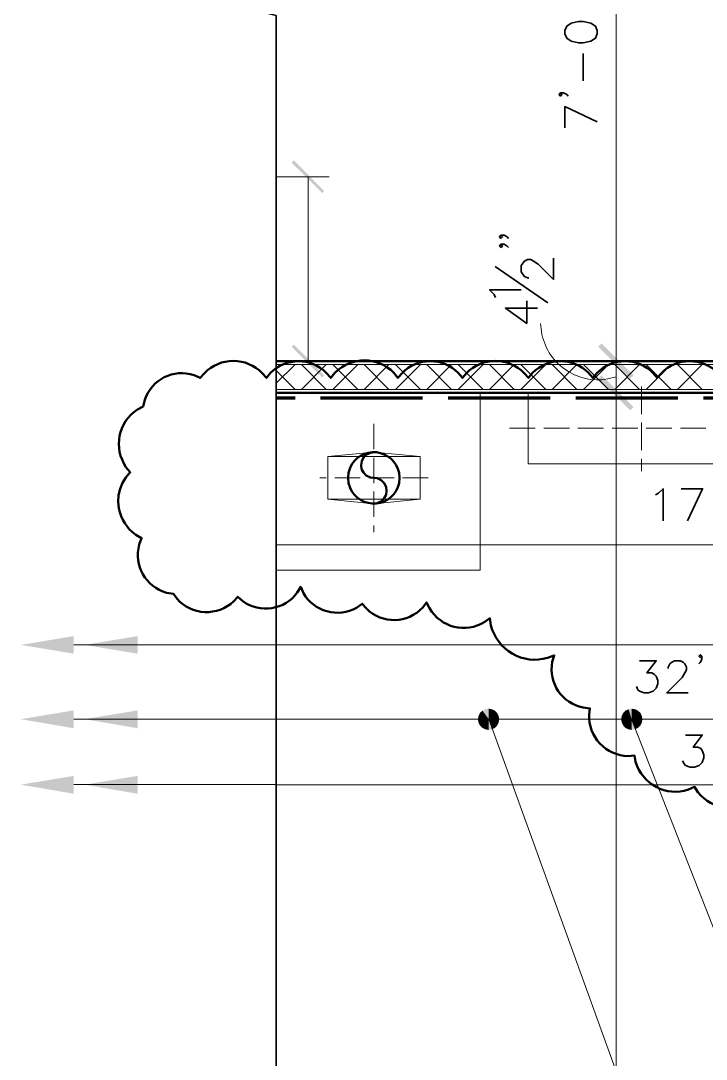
# Model space of a CAD drawing. Header units: inches. Extents: x 5 to 516, y -193 to 129.
# Drawn here: x 190.21 to 198.26, y 49.15 to 61.36 of the extents above; entities that cross this region are included whole.
import ezdxf

# ---------------------------------------------------------------- set-up
doc = ezdxf.new("R2010")
doc.units = ezdxf.units.IN
doc.header["$MEASUREMENT"] = 0
doc.linetypes.add('PDF_IMPORT', pattern=[1, 0.8, -0.2])
doc.layers.add('PDF2_Geometry', color=7, linetype='Continuous')
doc.layers.add('PDF2_Solid Fills', color=7, linetype='Continuous')

msp = doc.modelspace()

# ---------------------------------------------------------------- hatches: boundary and pattern name
at = {"layer": 'PDF2_Solid Fills', "transparency": 33554559}
for points in [[(197.0320117, 57.1900837), (196.9920117, 57.1500837), (196.9920133, 57.1500819), (197.36868, 56.7767485), (197.40868, 56.8167485), (197.4086784, 56.8167503)], [(197.0086773, 57.1500819), (197.3686749, 56.7900829), (197.3920082, 56.8167496), (197.035344, 57.1734152)], [(197.5053462, 53.1834169), (197.4886795, 53.2200836), (197.4586768, 53.2467488), (197.3853462, 53.1467503)], [(195.6020122, 53.2200821), (195.5853455, 53.1834154), (195.5786761, 53.1467503), (195.7053455, 53.1467488)], [(195.8053474, 53.0734146), (195.8220141, 53.106748), (195.82201, 53.10675), (195.8286767, 53.14675), (195.7053433, 53.14675), (195.7053474, 53.146748)], [(197.268679, 53.10675), (197.2853456, 53.0734167), (197.3120082, 53.0434146), (197.3853456, 53.14675)]]:
    msp.add_hatch(color=256, dxfattribs=at).paths.add_polyline_path(points)
h = msp.add_hatch(color=256, dxfattribs=at)
h.paths.add_polyline_path([(195.7053447, 53.2700835), (195.6653447, 53.2634168), (195.632013, 53.246747), (195.7053447, 53.1467501)])
h.paths.add_polyline_path([(195.7053447, 53.0200835), (195.7420113, 53.0267501), (195.7053447, 53.1467501)])
h = msp.add_hatch(color=256, dxfattribs=at)
h.paths.add_polyline_path([(197.3853443, 53.2700835), (197.3486776, 53.2634168), (197.3853443, 53.1467501)])
h.paths.add_polyline_path([(197.3853443, 53.0200835), (197.4253443, 53.0267501), (197.3853443, 53.1467501)])

# ---------------------------------------------------------------- linework, layer by layer
at = {"layer": 'PDF2_Geometry', "lineweight": 35}
for points in [[(193.2086811, 94.1567546), (193.2086811, 62.0734187), (193.9886811, 61.8367515), (192.4953477, 61.6034175), (193.2086811, 61.4200848), (193.2086811, 29.0534169)], [(196.8153437, 60.6534154), (196.8153437, 60.9734154)], [(196.5486743, 60.5100845), (196.5653409, 60.4934178), (196.5486743, 60.4734178), (196.5320076, 60.4934178), (196.5486743, 60.5100845), (196.585341, 60.5100845), (196.6220076, 60.4934178), (196.6386743, 60.4734178)], [(196.9786806, 60.1700847), (196.6020139, 60.3500847), (196.6020139, 60.1000847)], [(195.8486756, 58.8367513), (195.8686756, 58.8167513), (195.8486756, 58.8000846), (195.8320089, 58.8167513), (195.8486756, 58.8367513), (195.8853423, 58.8367513), (195.9220089, 58.8167513), (195.9386756, 58.8000846)], [(195.8486756, 58.7300822), (195.8686756, 58.7100821), (195.8486756, 58.6934155), (195.8320089, 58.7100821), (195.8486756, 58.7300822), (195.8853423, 58.7300822), (195.9220089, 58.7100821), (195.9386756, 58.6934155)], [(196.1786791, 58.3367512), (196.1620125, 58.3367512), (196.1253458, 58.3534179), (196.1086791, 58.3700846), (196.0886791, 58.4067512), (196.0886791, 58.4800846), (196.1086791, 58.5134179), (196.1253458, 58.5334179), (196.1620125, 58.5500846), (196.1986791, 58.5500846), (196.2320125, 58.5334179), (196.2853458, 58.4967512), (196.4653458, 58.3167512), (196.4653458, 58.5667512)], [(196.398677, 58.040083), (195.7820103, 58.4700831)], [(195.7853414, 58.1034172), (195.7686748, 58.1400839), (195.7153414, 58.1934172), (196.0886748, 58.1934172)], [(196.2786802, 57.9800821), (195.9020135, 57.9800821), (196.1520136, 57.8000821), (196.1520136, 58.0667488)], [(197.6653465, 55.7834165), (197.7020131, 55.8034165), (197.7553465, 55.8567498), (197.7553465, 55.4800831)], [(198.0420148, 55.4800819), (198.2186815, 55.8567486), (197.9686814, 55.8567486)], [(198.2086815, 53.8867488), (198.1920148, 53.8700822), (198.1753481, 53.8867488), (198.1920148, 53.9034155), (198.2086815, 53.8867488), (198.2086815, 53.8500822), (198.1920148, 53.8134155), (198.1753481, 53.7967488)], [(197.4786806, 53.8334143), (197.6753473, 53.8334143), (197.5653473, 53.6900809), (197.6220139, 53.6900809), (197.6553473, 53.6734143), (197.6753473, 53.6534143), (197.6920139, 53.6000809), (197.6920139, 53.5634143), (197.6753473, 53.5100809), (197.6386806, 53.4767476), (197.5853473, 53.4567476), (197.5320139, 53.4567476), (197.4786806, 53.4767476), (197.4586806, 53.4934143), (197.4420139, 53.5300809)], [(197.8153438, 53.7434145), (197.8153438, 53.7600812), (197.8353438, 53.7967479), (197.8520104, 53.8134145), (197.8886771, 53.8334145), (197.9586771, 53.8334145), (197.9953438, 53.8134145), (198.0120104, 53.7967479), (198.0320104, 53.7600812), (198.0320104, 53.7267479), (198.0120104, 53.6900812), (197.9786771, 53.6367479), (197.7986771, 53.4567479), (198.0486771, 53.4567479)], [(198.018679, 52.9600825), (198.2153457, 52.9600825), (198.108679, 52.8167492), (198.1620124, 52.8167492), (198.198679, 52.8000825), (198.2153457, 52.7800825), (198.2320124, 52.7267492), (198.2320124, 52.6934158), (198.2153457, 52.6367491), (198.178679, 52.6034158), (198.1253457, 52.5834158), (198.0720123, 52.5834158), (198.018679, 52.6034158), (198.0020123, 52.6200825), (197.9820123, 52.6567491)]]:
    msp.add_lwpolyline(points, dxfattribs=at)
at = {"layer": 'PDF2_Geometry', "lineweight": 9}
for points in [[(193.2120109, 57.3167486), (217.2020132, 57.3167486), (217.2020132, 64.4000825), (199.7420115, 64.4000825), (199.7420115, 82.3600838)], [(217.9520099, 64.1200803), (217.9520099, 52.6500782), (217.6586766, 52.6500782), (217.6586766, 57.0234136), (193.2120079, 57.0234136)]]:
    msp.add_lwpolyline(points, dxfattribs=at)
at = {"layer": 'PDF2_Geometry', "lineweight": 15}
for points in [[(197.2020082, 63.9834192), (197.2020082, 57.356752)], [(193.2120109, 59.5234172), (193.8320109, 59.5234172)], [(193.5820128, 59.5234172), (193.5820128, 59.1500838)], [(193.5820128, 59.150082), (193.5820128, 57.3567486)], [(193.2120109, 57.1000839), (193.4286776, 57.3167506)], [(193.7953443, 57.023417), (193.5053442, 57.3167503)], [(193.5053459, 57.023417), (193.7953459, 57.3167503)], [(193.8720112, 57.023417), (194.1653446, 57.3167503)], [(194.1653462, 57.023417), (193.8720128, 57.3167503)], [(194.5320115, 57.023417), (194.2420115, 57.3167503)], [(194.2420131, 57.023417), (194.5320131, 57.3167503)], [(194.6086785, 57.023417), (194.9020118, 57.3167503)], [(194.9020135, 57.023417), (194.6086801, 57.3167503)], [(195.2686788, 57.023417), (194.9786788, 57.3167503)], [(194.9786804, 57.023417), (195.2686804, 57.3167503)], [(195.3453457, 57.023417), (195.6386791, 57.3167503)], [(195.6386807, 57.023417), (195.3453474, 57.3167503)], [(195.7153409, 57.023417), (196.0053409, 57.3167503)], [(196.0053461, 57.023417), (195.715346, 57.3167503)], [(196.082013, 57.023417), (196.3753464, 57.3167503)], [(196.375348, 57.023417), (196.0820146, 57.3167503)], [(196.4520081, 57.023417), (196.7420082, 57.3167503)], [(196.7420133, 57.023417), (196.4520133, 57.3167503)], [(196.8186803, 57.023417), (197.1120136, 57.3167503)], [(197.1120153, 57.023417), (196.8186819, 57.3167503)], [(197.1886754, 57.023417), (197.4786754, 57.3167503)], [(197.4786806, 57.023417), (197.1886806, 57.3167503)], [(197.2020082, 57.3567486), (197.2020082, 56.9834152), (197.2020082, 56.6067485)], [(197.4520082, 57.3567503), (197.5753416, 57.3567503)], [(197.8486757, 57.023417), (197.5553424, 57.3167503)], [(197.5553475, 57.023417), (197.8486809, 57.3167503)], [(198.2153411, 57.023417), (197.9253411, 57.3167503)], [(197.9253427, 57.023417), (198.2153427, 57.3167503)], [(193.4286789, 57.023417), (193.2120122, 57.243417)], [(193.2120109, 54.9000817), (195.6053445, 54.9000817), (195.6053445, 56.9834152)], [(197.4520082, 56.9834152), (197.5753416, 56.9834152)], [(197.2020082, 56.6067503), (197.2020082, 39.3567489)], [(193.8153434, 56.2334151), (194.3553435, 56.2867485), (194.8986769, 56.2334151)], [(194.8986769, 55.7334151), (194.3553435, 55.6800818), (193.8153434, 55.7334151)], [(209.9286802, 55.1967499), (193.2120126, 55.1967499)], [(190.828676, 54.0200835), (193.2086762, 54.0200835)], [(191.5786761, 54.0200835), (192.9586762, 54.0200835)], [(193.2120109, 54.0200835), (217.6186799, 54.0200835)], [(190.828676, 53.1467484), (193.2086762, 53.1467484)], [(191.5786761, 53.1467484), (192.9586762, 53.1467484)], [(193.2120109, 53.1467484), (217.6186799, 53.1467484)], [(197.9453487, 46.9567488), (195.7053485, 53.1467492)], [(198.7053449, 50.4100809), (198.4553449, 50.4100809), (197.3853448, 53.1467477)], [(190.828676, 52.3767491), (193.2086762, 52.3767491)], [(191.5786761, 52.3767491), (192.9586762, 52.3767491)], [(217.242015, 52.3734159), (193.2120125, 52.3734159)]]:
    msp.add_lwpolyline(points, dxfattribs=at)
at = {"layer": 'PDF2_Geometry', "lineweight": 35}
msp.add_lwpolyline([(196.6020122, 61.2067534), (196.6220122, 61.15342), (196.6753456, 61.1167533), (196.7620122, 61.1000867), (196.8153456, 61.1000867), (196.9053456, 61.1167533), (196.9586789, 61.15342), (196.9786789, 61.2067534), (196.9786789, 61.24342), (196.9586789, 61.2967534), (196.9053456, 61.3300867), (196.8153456, 61.3500867), (196.7620122, 61.3500867), (196.6753456, 61.3300867), (196.6220122, 61.2967534), (196.6020122, 61.24342)], close=True, dxfattribs=at)
at = {"layer": 'PDF2_Geometry', "lineweight": 15}
msp.add_lwpolyline([(196.3153436, 57.8000826), (196.3253436, 57.7034159, 0.418343241), (197.1053437, 57.1467492), (197.2020104, 57.1700826)], format="xyb", dxfattribs=at)
at = {"layer": 'PDF2_Geometry', "lineweight": 50}
for points in [[(193.1420103, 57.2200807), (193.0920089, 57.1600815), (193.042011, 57.2167475, 0.4222928535), (192.3653447, 57.2167475), (192.3153433, 57.1600815), (192.2420096, 57.1900819)], [(196.2220107, 57.2200807), (196.1720094, 57.1600815), (196.1220097, 57.2167475, 0.4222928535), (195.4453434, 57.2167475), (195.3986769, 57.1600815), (195.345344, 57.2200807)], [(191.9186758, 54.633414), (191.998676, 54.6200812), (192.0420109, 54.5600803, 0.4201750762), (192.7053444, 54.5300815), (192.7553424, 54.5867476), (192.8153434, 54.5334147)], [(195.6586765, 54.290081), (195.7186775, 54.3334143), (195.7320103, 54.250081, 0.4253804154), (196.3953438, 53.8667479), (196.4753439, 53.8967485), (196.4520098, 53.8200815, 0.4130025953), (196.8153437, 53.2834146), (196.8953438, 53.273415), (196.8853442, 53.2000812, 0.4187462566), (197.3420093, 52.713414), (197.4186762, 52.7200804), (197.4320107, 52.6434135)]]:
    msp.add_lwpolyline(points, format="xyb", dxfattribs=at)
for points in [[(193.2120109, 57.3567503), (217.15868, 57.3567503)], [(193.8986768, 57.2200807), (193.8486754, 57.1600815), (193.7953443, 57.2200807)], [(194.6920084, 57.2200807), (194.6386772, 57.1600815), (194.5920091, 57.2200807)], [(196.9820104, 57.2200807), (196.9286775, 57.1600815), (196.8786761, 57.2200807)], [(197.7353436, 57.2167475), (197.685344, 57.1600815), (197.6353443, 57.2200807)], [(191.6620094, 56.9000819), (191.6420102, 56.8234149), (191.5753429, 56.7867481)], [(217.6186765, 56.9834152), (193.2120075, 56.9834152)], [(194.3153419, 56.2800818), (194.3553419, 56.2867485)], [(191.4420081, 56.1100817), (191.4920095, 56.0500808), (191.4420081, 55.9900815), (191.4020098, 55.9267474), (191.372011, 55.8534136), (191.3553416, 55.7800816), (191.3520084, 55.7034147), (191.3586748, 55.6267477)], [(194.3953419, 55.9800818), (194.3553419, 55.9834151), (194.3153419, 55.9900818)], [(194.3953419, 55.6867484), (194.3553419, 55.6800818)], [(191.5586769, 55.3134152), (191.6253442, 55.2767483), (191.5986752, 55.2000814)], [(193.4553445, 54.6367472), (193.4953429, 54.7034146), (193.5286749, 54.6300808)], [(194.15201, 54.4567477), (194.2186774, 54.5034142), (194.2686753, 54.4467482)], [(194.9320088, 54.4600809), (194.9753438, 54.5200802), (195.0086758, 54.4500813)], [(198.052011, 52.3200814), (198.125343, 52.3500802), (198.1653431, 52.2867477)]]:
    msp.add_lwpolyline(points, dxfattribs=at)
at = {"layer": 'PDF2_Geometry', "linetype": 'PDF_IMPORT', "lineweight": 15, "ltscale": 0.406667}
msp.add_lwpolyline([(197.5020096, 57.0600822), (197.5020096, 56.0634157)], dxfattribs=at)
at = {"layer": 'PDF2_Geometry', "linetype": 'PDF_IMPORT', "lineweight": 70, "ltscale": 1.5}
msp.add_lwpolyline([(209.9286802, 56.9200844), (193.2120139, 56.9200844)], dxfattribs=at)
at = {"layer": 'PDF2_Geometry', "lineweight": 15}
for points in [[(198.835343, 56.9834152), (196.1686761, 56.9834152), (196.1686761, 56.1500818), (198.835343, 56.1500818)], [(194.8986769, 55.7334151), (194.8986769, 56.2334151), (193.8153434, 56.2334151), (193.8153434, 55.7334151)]]:
    msp.add_lwpolyline(points, close=True, dxfattribs=at)
at = {"layer": 'PDF2_Geometry', "linetype": 'PDF_IMPORT', "lineweight": 15, "ltscale": 0.373333}
for points in [[(194.3553419, 56.6200831), (194.3553419, 55.34675)], [(194.9920132, 55.9834151), (193.7186768, 55.9834151)]]:
    msp.add_lwpolyline(points, dxfattribs=at)
at = {"layer": 'PDF2_Geometry', "linetype": 'PDF_IMPORT', "lineweight": 15, "ltscale": 0.376667}
msp.add_lwpolyline([(199.0620141, 56.5667485), (195.9420116, 56.5667485)], dxfattribs=at)
at = {"layer": 'PDF2_Geometry', "lineweight": 50}
msp.add_lwpolyline([(194.075344, 55.8667485), (194.0586773, 55.9234151), (194.0520107, 55.9834151), (194.0586773, 56.0434151), (194.075344, 56.1000818, -0.737076416), (194.6520107, 56.0434151), (194.6586774, 55.9834151), (194.6520107, 55.9234151, -0.737076416)], format="xyb", close=True, dxfattribs=at)
for points in [[(193.7953443, 57.2200807), (193.6262328, 57.4021927), (193.3128986, 57.3976931), (193.1420103, 57.2200807)], [(194.5920091, 57.2200807), (194.3929531, 57.4133028), (194.0966749, 57.4158036), (193.8986768, 57.2200807)], [(195.345344, 57.2200807), (195.1817884, 57.3998598), (194.8555657, 57.3998598), (194.6920084, 57.2200807)], [(196.8786761, 57.2200807), (196.7026762, 57.4000819), (196.3980107, 57.4000819), (196.2220107, 57.2200807)], [(197.6353443, 57.2200807), (197.4632319, 57.3991918), (197.1508997, 57.4010805), (196.9820104, 57.2200807)], [(198.3986771, 57.2167475), (198.2205104, 57.4002481), (197.9116217, 57.4046918), (197.7353436, 57.2167475)], [(192.2420096, 57.1900819), (191.997011, 57.2718589), (191.7478418, 57.1434698), (191.6620094, 56.9000819)], [(191.5753429, 56.7867481), (191.3466746, 56.6353588), (191.2925636, 56.3375818), (191.4420081, 56.1100817)], [(194.3153419, 55.9900818), (194.1676196, 56.0282485), (194.1691752, 56.240304), (194.3153419, 56.2800818)], [(194.3953419, 55.9800818), (194.5411196, 55.9353596), (194.5431196, 55.7284707), (194.3953419, 55.6867484)], [(191.3586748, 55.6267477), (191.3854557, 55.4961918), (191.4496749, 55.3913028), (191.5586769, 55.3134152)], [(191.5986752, 55.2000814), (191.5309533, 54.9467482), (191.6717309, 54.7095248), (191.9186758, 54.633414)], [(192.8153434, 54.5334147), (193.016678, 54.3851365), (193.3116779, 54.4322472), (193.4553445, 54.6367472)], [(193.5286749, 54.6300808), (193.6420646, 54.4129143), (193.9420083, 54.3310255), (194.15201, 54.4567477)], [(194.2686753, 54.4467482), (194.4585082, 54.2608028), (194.7491204, 54.2706922), (194.9320088, 54.4600809)], [(195.0086758, 54.4500813), (195.1496772, 54.2220251), (195.4272871, 54.1518585), (195.6586765, 54.290081)], [(197.4320107, 52.6434135), (197.5152322, 52.3824136), (197.7911772, 52.2288592), (198.052011, 52.3200814)], [(198.1653431, 52.2867477), (198.3293429, 52.0776361), (198.6396762, 52.0401911), (198.8453443, 52.2100808)]]:
    msp.add_open_spline(points, degree=3, dxfattribs=at)
at = {"layer": 'PDF2_Solid Fills', "lineweight": 35, "transparency": 33554559}
for points in [[(193.7720085, 59.3567505), (193.3886751, 59.6900839), (193.4153418, 59.7167505)], [(193.7486795, 59.3334147), (193.7720128, 59.3567481), (193.3886795, 59.6900814)], [(193.4153461, 57.5500826), (193.3886795, 57.5234159), (193.7720128, 57.1900826)], [(193.3886805, 57.523417), (193.7720139, 57.1900837), (193.7486806, 57.1667503)], [(197.3686749, 57.1500819), (197.4086749, 57.1900819), (196.9920082, 57.5267486)], [(197.40868, 57.1900837), (196.9920133, 57.5267503), (197.0320133, 57.563417)], [(197.0353415, 57.5500826), (197.0086749, 57.5234159), (197.3920082, 57.1900826)], [(197.0086759, 57.523417), (197.3920093, 57.1900837), (197.368676, 57.1667503)], [(190.828676, 53.9167476), (190.2053426, 54.020081), (190.828676, 54.1234143)], [(191.5786761, 53.9167476), (190.9553427, 54.020081), (191.5786761, 54.1234143)], [(190.828676, 53.0400826), (190.2053426, 53.1467493), (190.828676, 53.2500827)], [(191.5786761, 53.0400826), (190.9553427, 53.1467493), (191.5786761, 53.2500827)], [(195.6320075, 53.2467477), (195.6020075, 53.220081), (195.7053409, 53.1467477)], [(195.7420132, 53.2634137), (195.7053466, 53.2700804), (195.7053466, 53.146747)], [(195.8053474, 53.2200821), (195.7786807, 53.2467488), (195.7053474, 53.1467488)], [(195.7786818, 53.2467477), (195.7420151, 53.2634144), (195.7053485, 53.1467477)], [(197.3120139, 53.2467477), (197.2853472, 53.220081), (197.3853473, 53.1467477)], [(197.3486757, 53.2634137), (197.312009, 53.246747), (197.3853424, 53.146747)], [(197.4253426, 53.2634137), (197.3853426, 53.2700804), (197.3853426, 53.146747)], [(197.4586814, 53.2467477), (197.4253481, 53.2634144), (197.3853481, 53.1467477)], [(195.5786764, 53.1467484), (195.585343, 53.1067484), (195.7053431, 53.1467484)], [(195.5853428, 53.10675), (195.6020094, 53.0734167), (195.7053428, 53.14675)], [(195.6020122, 53.0734146), (195.6320122, 53.0434146), (195.7053455, 53.146748)], [(195.6320075, 53.0434158), (195.6653409, 53.0267492), (195.7053409, 53.1467492)], [(195.6653463, 53.0267499), (195.7053463, 53.0200832), (195.7053463, 53.1467499)], [(195.8286764, 53.1467484), (195.8220097, 53.183415), (195.7053431, 53.1467484)], [(195.82201, 53.1834169), (195.8053433, 53.2200836), (195.7053433, 53.1467503)], [(195.7420132, 53.0267499), (195.7786799, 53.0434165), (195.7053466, 53.1467499)], [(195.7786818, 53.0434158), (195.8053485, 53.0734158), (195.7053485, 53.1467492)], [(197.268679, 53.1834169), (197.2620123, 53.1467503), (197.3853456, 53.1467503)], [(197.2620126, 53.1467484), (197.2686792, 53.1067484), (197.3853459, 53.1467484)], [(197.2853415, 53.2200821), (197.2686749, 53.1834154), (197.3853416, 53.1467488)], [(197.3120139, 53.0434158), (197.3486806, 53.0267492), (197.3853473, 53.1467492)], [(197.3486757, 53.0267499), (197.3853424, 53.0200832), (197.3853424, 53.1467499)], [(197.4253426, 53.0267499), (197.458676, 53.0434165), (197.3853426, 53.1467499)], [(197.4886768, 53.0734146), (197.5053435, 53.106748), (197.3853435, 53.146748)], [(197.5120126, 53.1467484), (197.5053459, 53.183415), (197.3853459, 53.1467484)], [(197.5053462, 53.10675), (197.5120128, 53.14675), (197.3853462, 53.14675)], [(197.4586814, 53.0434158), (197.4886814, 53.0734158), (197.3853481, 53.1467492)], [(190.828676, 52.2700834), (190.2053426, 52.3767501), (190.828676, 52.4800834)], [(191.5786761, 52.2700834), (190.9553427, 52.3767501), (191.5786761, 52.4800834)]]:
    msp.add_solid(points, dxfattribs=at)

doc.saveas('drawing.dxf')
